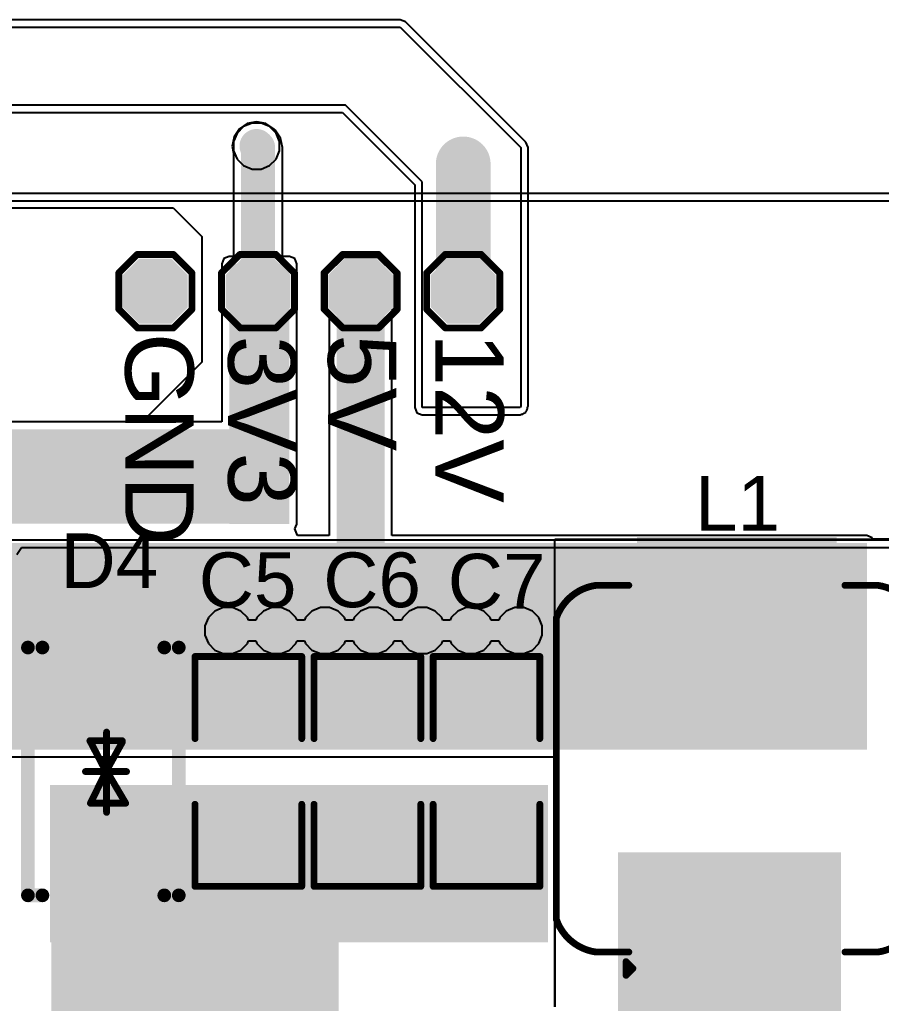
# Model space of a CAD drawing. Header units: millimetres. Extents: x -0.34 to 5.78, y -0.39 to 4.37.
# Drawn here: x 1.691 to 2.321, y 0.53 to 1.248 of the extents above; entities that cross this region are included whole.
import ezdxf

# ---------------------------------------------------------------- set-up
doc = ezdxf.new("R2010")
doc.units = ezdxf.units.MM
doc.header["$MEASUREMENT"] = 0
for name, color, linetype in [('BottomLayer', 5, 'Continuous'), ('BottomSolder', 6, 'Continuous'), ('TopLayer', 1, 'Continuous'), ('TopOverlay', 2, 'Continuous'), ('TopPaste', 8, 'Continuous'), ('TopSolder', 216, 'Continuous'), ('ViaHoleLayer', 16, 'Continuous')]:
    doc.layers.add(name, color=color, linetype=linetype)
doc.styles.add('Arial', font='', dxfattribs={"height": 0.2})
doc.styles.get('Arial').set_extended_font_data('Arial')

# ---------------------------------------------------------------- blocks, each defined once
blk = doc.blocks.new('T____________0_5___73')
at = {"layer": 'TopLayer'}
blk.add_hatch(color=1, dxfattribs=at).paths.add_polyline_path([(0.00984, 0.01969), (-0.00984, 0.01969), (-0.01969, 0.00984), (-0.01969, -0.00984), (-0.00984, -0.01969), (0.00984, -0.01969), (0.01969, -0.00984), (0.01969, 0.00984)])
at = {"layer": 'TopPaste'}
blk.add_hatch(color=8, dxfattribs=at).paths.add_polyline_path([(0.00984, 0.01969), (-0.00984, 0.01969), (-0.01969, 0.00984), (-0.01969, -0.00984), (-0.00984, -0.01969), (0.00984, -0.01969), (0.01969, -0.00984), (0.01969, 0.00984)])
at = {"layer": 'TopSolder'}
blk.add_hatch(color=216, dxfattribs=at).paths.add_polyline_path([(0.01184, 0.02369), (-0.01184, 0.02369), (-0.02369, 0.01184), (-0.02369, -0.01184), (-0.01184, -0.02369), (0.01184, -0.02369), (0.02369, -0.01184), (0.02369, 0.01184)])
at = {"layer": 'TopOverlay', "const_width": 0.005}
for points in [[(-0.02684, 0.01312), (-0.01321, 0.02675)], [(0.01325, 0.02675), (-0.01321, 0.02675)], [(0.02692, 0.01308), (0.01325, 0.02675)], [(-0.02684, -0.01316), (-0.02684, 0.01312)], [(0.02692, -0.01299), (0.02692, 0.01308)], [(-0.01328, -0.02672), (-0.02684, -0.01316)], [(0.01318, -0.02672), (0.02692, -0.01299)], [(0.01318, -0.02672), (-0.01328, -0.02672)]]:
    blk.add_lwpolyline(points, dxfattribs=at)
at = {"layer": 'TopOverlay', "const_width": 0.0025}
for points in [[(-0.01446, 0.02675, 1), (-0.01196, 0.02675, 1)], [(-0.01446, 0.02675, 1), (-0.01196, 0.02675, 1)], [(0.012, 0.02675, 1), (0.0145, 0.02675, 1)], [(0.012, 0.02675, 1), (0.0145, 0.02675, 1)], [(-0.02809, 0.01312, 1), (-0.02559, 0.01312, 1)], [(-0.02809, 0.01312, 1), (-0.02559, 0.01312, 1)], [(0.02567, 0.01308, 1), (0.02817, 0.01308, 1)], [(0.02567, 0.01308, 1), (0.02817, 0.01308, 1)], [(-0.02809, -0.01316, 1), (-0.02559, -0.01316, 1)], [(-0.02809, -0.01316, 1), (-0.02559, -0.01316, 1)], [(0.02567, -0.01299, 1), (0.02817, -0.01299, 1)], [(0.02567, -0.01299, 1), (0.02817, -0.01299, 1)], [(-0.01453, -0.02672, 1), (-0.01203, -0.02672, 1)], [(-0.01453, -0.02672, 1), (-0.01203, -0.02672, 1)], [(0.01193, -0.02672, 1), (0.01443, -0.02672, 1)], [(0.01193, -0.02672, 1), (0.01443, -0.02672, 1)]]:
    blk.add_lwpolyline(points, format="xyb", close=True, dxfattribs=at)
blk = doc.blocks.new('T____________0_5___74')
at = {"layer": 'TopLayer'}
blk.add_hatch(color=1, dxfattribs=at).paths.add_polyline_path([(0.00984, 0.01969), (-0.00984, 0.01969), (-0.01969, 0.00984), (-0.01969, -0.00984), (-0.00984, -0.01969), (0.00984, -0.01969), (0.01969, -0.00984), (0.01969, 0.00984)])
at = {"layer": 'TopPaste'}
blk.add_hatch(color=8, dxfattribs=at).paths.add_polyline_path([(0.00984, 0.01969), (-0.00984, 0.01969), (-0.01969, 0.00984), (-0.01969, -0.00984), (-0.00984, -0.01969), (0.00984, -0.01969), (0.01969, -0.00984), (0.01969, 0.00984)])
at = {"layer": 'TopSolder'}
blk.add_hatch(color=216, dxfattribs=at).paths.add_polyline_path([(0.01184, 0.02369), (-0.01184, 0.02369), (-0.02369, 0.01184), (-0.02369, -0.01184), (-0.01184, -0.02369), (0.01184, -0.02369), (0.02369, -0.01184), (0.02369, 0.01184)])
at = {"layer": 'TopOverlay', "const_width": 0.005}
for points in [[(-0.02684, 0.01312), (-0.01321, 0.02675)], [(0.01325, 0.02675), (-0.01321, 0.02675)], [(0.02692, 0.01308), (0.01325, 0.02675)], [(-0.02684, -0.01316), (-0.02684, 0.01312)], [(0.02692, -0.01299), (0.02692, 0.01308)], [(-0.01328, -0.02672), (-0.02684, -0.01316)], [(0.01318, -0.02672), (0.02692, -0.01299)], [(0.01318, -0.02672), (-0.01328, -0.02672)]]:
    blk.add_lwpolyline(points, dxfattribs=at)
at = {"layer": 'TopOverlay', "const_width": 0.0025}
for points in [[(-0.01446, 0.02675, 1), (-0.01196, 0.02675, 1)], [(-0.01446, 0.02675, 1), (-0.01196, 0.02675, 1)], [(0.012, 0.02675, 1), (0.0145, 0.02675, 1)], [(0.012, 0.02675, 1), (0.0145, 0.02675, 1)], [(-0.02809, 0.01312, 1), (-0.02559, 0.01312, 1)], [(-0.02809, 0.01312, 1), (-0.02559, 0.01312, 1)], [(0.02567, 0.01308, 1), (0.02817, 0.01308, 1)], [(0.02567, 0.01308, 1), (0.02817, 0.01308, 1)], [(-0.02809, -0.01316, 1), (-0.02559, -0.01316, 1)], [(-0.02809, -0.01316, 1), (-0.02559, -0.01316, 1)], [(0.02567, -0.01299, 1), (0.02817, -0.01299, 1)], [(0.02567, -0.01299, 1), (0.02817, -0.01299, 1)], [(-0.01453, -0.02672, 1), (-0.01203, -0.02672, 1)], [(-0.01453, -0.02672, 1), (-0.01203, -0.02672, 1)], [(0.01193, -0.02672, 1), (0.01443, -0.02672, 1)], [(0.01193, -0.02672, 1), (0.01443, -0.02672, 1)]]:
    blk.add_lwpolyline(points, format="xyb", close=True, dxfattribs=at)
blk = doc.blocks.new('T____________0_5___75')
at = {"layer": 'TopLayer'}
blk.add_hatch(color=1, dxfattribs=at).paths.add_polyline_path([(0.00984, 0.01969), (-0.00984, 0.01969), (-0.01969, 0.00984), (-0.01969, -0.00984), (-0.00984, -0.01969), (0.00984, -0.01969), (0.01969, -0.00984), (0.01969, 0.00984)])
at = {"layer": 'TopPaste'}
blk.add_hatch(color=8, dxfattribs=at).paths.add_polyline_path([(0.00984, 0.01969), (-0.00984, 0.01969), (-0.01969, 0.00984), (-0.01969, -0.00984), (-0.00984, -0.01969), (0.00984, -0.01969), (0.01969, -0.00984), (0.01969, 0.00984)])
at = {"layer": 'TopSolder'}
blk.add_hatch(color=216, dxfattribs=at).paths.add_polyline_path([(0.01184, 0.02369), (-0.01184, 0.02369), (-0.02369, 0.01184), (-0.02369, -0.01184), (-0.01184, -0.02369), (0.01184, -0.02369), (0.02369, -0.01184), (0.02369, 0.01184)])
at = {"layer": 'TopOverlay', "const_width": 0.005}
for points in [[(-0.02684, 0.01312), (-0.01321, 0.02675)], [(0.01325, 0.02675), (-0.01321, 0.02675)], [(0.02692, 0.01308), (0.01325, 0.02675)], [(-0.02684, -0.01316), (-0.02684, 0.01312)], [(0.02692, -0.01299), (0.02692, 0.01308)], [(-0.01328, -0.02672), (-0.02684, -0.01316)], [(0.01318, -0.02672), (0.02692, -0.01299)], [(0.01318, -0.02672), (-0.01328, -0.02672)]]:
    blk.add_lwpolyline(points, dxfattribs=at)
at = {"layer": 'TopOverlay', "const_width": 0.0025}
for points in [[(-0.01446, 0.02675, 1), (-0.01196, 0.02675, 1)], [(-0.01446, 0.02675, 1), (-0.01196, 0.02675, 1)], [(0.012, 0.02675, 1), (0.0145, 0.02675, 1)], [(0.012, 0.02675, 1), (0.0145, 0.02675, 1)], [(-0.02809, 0.01312, 1), (-0.02559, 0.01312, 1)], [(-0.02809, 0.01312, 1), (-0.02559, 0.01312, 1)], [(0.02567, 0.01308, 1), (0.02817, 0.01308, 1)], [(0.02567, 0.01308, 1), (0.02817, 0.01308, 1)], [(-0.02809, -0.01316, 1), (-0.02559, -0.01316, 1)], [(-0.02809, -0.01316, 1), (-0.02559, -0.01316, 1)], [(0.02567, -0.01299, 1), (0.02817, -0.01299, 1)], [(0.02567, -0.01299, 1), (0.02817, -0.01299, 1)], [(-0.01453, -0.02672, 1), (-0.01203, -0.02672, 1)], [(-0.01453, -0.02672, 1), (-0.01203, -0.02672, 1)], [(0.01193, -0.02672, 1), (0.01443, -0.02672, 1)], [(0.01193, -0.02672, 1), (0.01443, -0.02672, 1)]]:
    blk.add_lwpolyline(points, format="xyb", close=True, dxfattribs=at)
blk = doc.blocks.new('T____________0_5___76')
at = {"layer": 'TopLayer'}
blk.add_hatch(color=1, dxfattribs=at).paths.add_polyline_path([(0.00984, 0.01969), (-0.00984, 0.01969), (-0.01969, 0.00984), (-0.01969, -0.00984), (-0.00984, -0.01969), (0.00984, -0.01969), (0.01969, -0.00984), (0.01969, 0.00984)])
at = {"layer": 'TopPaste'}
blk.add_hatch(color=8, dxfattribs=at).paths.add_polyline_path([(0.00984, 0.01969), (-0.00984, 0.01969), (-0.01969, 0.00984), (-0.01969, -0.00984), (-0.00984, -0.01969), (0.00984, -0.01969), (0.01969, -0.00984), (0.01969, 0.00984)])
at = {"layer": 'TopSolder'}
blk.add_hatch(color=216, dxfattribs=at).paths.add_polyline_path([(0.01184, 0.02369), (-0.01184, 0.02369), (-0.02369, 0.01184), (-0.02369, -0.01184), (-0.01184, -0.02369), (0.01184, -0.02369), (0.02369, -0.01184), (0.02369, 0.01184)])
at = {"layer": 'TopOverlay', "const_width": 0.005}
for points in [[(-0.02684, 0.01312), (-0.01321, 0.02675)], [(0.01325, 0.02675), (-0.01321, 0.02675)], [(0.02692, 0.01308), (0.01325, 0.02675)], [(-0.02684, -0.01316), (-0.02684, 0.01312)], [(0.02692, -0.01299), (0.02692, 0.01308)], [(-0.01328, -0.02672), (-0.02684, -0.01316)], [(0.01318, -0.02672), (0.02692, -0.01299)], [(0.01318, -0.02672), (-0.01328, -0.02672)]]:
    blk.add_lwpolyline(points, dxfattribs=at)
at = {"layer": 'TopOverlay', "const_width": 0.0025}
for points in [[(-0.01446, 0.02675, 1), (-0.01196, 0.02675, 1)], [(-0.01446, 0.02675, 1), (-0.01196, 0.02675, 1)], [(0.012, 0.02675, 1), (0.0145, 0.02675, 1)], [(0.012, 0.02675, 1), (0.0145, 0.02675, 1)], [(-0.02809, 0.01312, 1), (-0.02559, 0.01312, 1)], [(-0.02809, 0.01312, 1), (-0.02559, 0.01312, 1)], [(0.02567, 0.01308, 1), (0.02817, 0.01308, 1)], [(0.02567, 0.01308, 1), (0.02817, 0.01308, 1)], [(-0.02809, -0.01316, 1), (-0.02559, -0.01316, 1)], [(-0.02809, -0.01316, 1), (-0.02559, -0.01316, 1)], [(0.02567, -0.01299, 1), (0.02817, -0.01299, 1)], [(0.02567, -0.01299, 1), (0.02817, -0.01299, 1)], [(-0.01453, -0.02672, 1), (-0.01203, -0.02672, 1)], [(-0.01453, -0.02672, 1), (-0.01203, -0.02672, 1)], [(0.01193, -0.02672, 1), (0.01443, -0.02672, 1)], [(0.01193, -0.02672, 1), (0.01443, -0.02672, 1)]]:
    blk.add_lwpolyline(points, format="xyb", close=True, dxfattribs=at)
blk = doc.blocks.new('FXL0630_5R6_M_84')
at = {"layer": 'TopLayer'}
for points in [[(-0.16535, 0.0689), (-0.07283, 0.0689), (-0.07283, -0.0689), (-0.16535, -0.0689)], [(0.07283, 0.0689), (0.16535, 0.0689), (0.16535, -0.0689), (0.07283, -0.0689)]]:
    blk.add_hatch(color=1, dxfattribs=at).paths.add_polyline_path(points)
at = {"layer": 'TopPaste'}
for points in [[(-0.16535, 0.0689), (-0.07283, 0.0689), (-0.07283, -0.0689), (-0.16535, -0.0689)], [(0.07283, 0.0689), (0.16535, 0.0689), (0.16535, -0.0689), (0.07283, -0.0689)]]:
    blk.add_hatch(color=8, dxfattribs=at).paths.add_polyline_path(points)
at = {"layer": 'TopSolder'}
for points in [[(-0.16935, 0.0729), (-0.06883, 0.0729), (-0.06883, -0.0729), (-0.16935, -0.0729)], [(0.06883, 0.0729), (0.16935, 0.0729), (0.16935, -0.0729), (0.06883, -0.0729)]]:
    blk.add_hatch(color=216, dxfattribs=at).paths.add_polyline_path(points)
at = {"layer": 'TopOverlay', "const_width": 0.005}
for points in [[(-0.134, 0.103, -0.282302), (-0.11, 0.132)], [(0.11, 0.132, -0.282302), (0.134, 0.103)], [(-0.11, -0.132, -0.282302), (-0.134, -0.103)], [(0.134, -0.103, -0.282302), (0.11, -0.132)]]:
    blk.add_lwpolyline(points, format="xyb", dxfattribs=at)
for points in [[(-0.11, 0.132), (0.11, 0.132)], [(-0.134, 0.103), (-0.134, 0.079)], [(0.134, 0.103), (0.134, 0.079)], [(-0.151, 0.081), (-0.146, 0.076)], [(-0.151, 0.081), (-0.141, 0.081)], [(-0.141, 0.081), (-0.146, 0.076)], [(-0.134, -0.079), (-0.134, -0.103)], [(0.134, -0.079), (0.134, -0.103)], [(-0.11, -0.132), (0.11, -0.132)]]:
    blk.add_lwpolyline(points, dxfattribs=at)
at = {"layer": 'TopOverlay', "const_width": 0.0025}
for points in [[(-0.11125, 0.132, 1), (-0.10875, 0.132, 1)], [(-0.11125, 0.132, 1), (-0.10875, 0.132, 1)], [(0.10875, 0.132, 1), (0.11125, 0.132, 1)], [(0.10875, 0.132, 1), (0.11125, 0.132, 1)], [(-0.13525, 0.103, 1), (-0.13275, 0.103, 1)], [(-0.13525, 0.103, 1), (-0.13275, 0.103, 1)], [(0.13275, 0.103, 1), (0.13525, 0.103, 1)], [(0.13275, 0.103, 1), (0.13525, 0.103, 1)], [(-0.15225, 0.081, 1), (-0.14975, 0.081, 1)], [(-0.15225, 0.081, 1), (-0.14975, 0.081, 1)], [(-0.14225, 0.081, 1), (-0.13975, 0.081, 1)], [(-0.14225, 0.081, 1), (-0.13975, 0.081, 1)], [(-0.13525, 0.079, 1), (-0.13275, 0.079, 1)], [(0.13275, 0.079, 1), (0.13525, 0.079, 1)], [(-0.14725, 0.076, 1), (-0.14475, 0.076, 1)], [(-0.14725, 0.076, 1), (-0.14475, 0.076, 1)], [(-0.13525, -0.079, 1), (-0.13275, -0.079, 1)], [(0.13275, -0.079, 1), (0.13525, -0.079, 1)], [(-0.13525, -0.103, 1), (-0.13275, -0.103, 1)], [(-0.13525, -0.103, 1), (-0.13275, -0.103, 1)], [(0.13275, -0.103, 1), (0.13525, -0.103, 1)], [(0.13275, -0.103, 1), (0.13525, -0.103, 1)], [(-0.11125, -0.132, 1), (-0.10875, -0.132, 1)], [(-0.11125, -0.132, 1), (-0.10875, -0.132, 1)], [(0.10875, -0.132, 1), (0.11125, -0.132, 1)], [(0.10875, -0.132, 1), (0.11125, -0.132, 1)]]:
    blk.add_lwpolyline(points, format="xyb", close=True, dxfattribs=at)
blk = doc.blocks.new('SMA_B__D___________96')
at = {"layer": 'TopLayer'}
for points in [[(-0.11811, 0.03543), (-0.03937, 0.03543), (-0.03937, -0.03543), (-0.11811, -0.03543)], [(0.03937, 0.03543), (0.11811, 0.03543), (0.11811, -0.03543), (0.03937, -0.03543)]]:
    blk.add_hatch(color=1, dxfattribs=at).paths.add_polyline_path(points)
at = {"layer": 'TopPaste'}
for points in [[(-0.11811, 0.03543), (-0.03937, 0.03543), (-0.03937, -0.03543), (-0.11811, -0.03543)], [(0.03937, 0.03543), (0.11811, 0.03543), (0.11811, -0.03543), (0.03937, -0.03543)]]:
    blk.add_hatch(color=8, dxfattribs=at).paths.add_polyline_path(points)
at = {"layer": 'TopSolder'}
for points in [[(-0.12011, 0.03743), (-0.03737, 0.03743), (-0.03737, -0.03743), (-0.12011, -0.03743)], [(0.03737, 0.03743), (0.12011, 0.03743), (0.12011, -0.03743), (0.03737, -0.03743)]]:
    blk.add_hatch(color=216, dxfattribs=at).paths.add_polyline_path(points)
at = {"layer": 'TopOverlay'}
for points, const_width in [([(-0.09055, 0.05512), (0.09055, 0.05512)], 0.01), ([(-0.09055, 0.05512), (-0.09055, 0.04453)], 0.01), ([(0.09055, 0.05512), (0.09055, 0.04453)], 0.01), ([(-0.00008, 0.01307), (-0.00008, -0.00193)], 0.005), ([(-0.02323, 0.00945), (-0.00008, -0.00193)], 0.005), ([(-0.02323, 0.00945), (-0.02323, -0.01631)], 0.005), ([(0.02244, 0.00984), (-0.00008, -0.00193)], 0.005), ([(0.02244, 0.00984), (0.02244, -0.01378)], 0.005), ([(-0.02992, -0.00236), (0.02874, -0.00236)], 0.005), ([(0.00057, -0.00229), (-0.02323, -0.01631)], 0.005), ([(-0.00008, -0.00193), (-0.00008, -0.01693)], 0.005), ([(0.00057, -0.00229), (0.02126, -0.01378)], 0.005), ([(-0.09055, -0.04453), (-0.09055, -0.05512)], 0.01), ([(0.09055, -0.04453), (0.09055, -0.05512)], 0.01), ([(-0.09055, -0.05512), (0.09055, -0.05512)], 0.01)]:
    blk.add_lwpolyline(points, dxfattribs=dict(at, const_width=const_width))
for points, const_width in [([(-0.09305, 0.05512, 1), (-0.08805, 0.05512, 1)], 0.005), ([(-0.09305, 0.05512, 1), (-0.08805, 0.05512, 1)], 0.005), ([(0.08805, 0.05512, 1), (0.09305, 0.05512, 1)], 0.005), ([(0.08805, 0.05512, 1), (0.09305, 0.05512, 1)], 0.005), ([(-0.09305, 0.04453, 1), (-0.08805, 0.04453, 1)], 0.005), ([(0.08805, 0.04453, 1), (0.09305, 0.04453, 1)], 0.005), ([(-0.00133, 0.01307, 1), (0.00117, 0.01307, 1)], 0.0025), ([(-0.02448, 0.00945, 1), (-0.02198, 0.00945, 1)], 0.0025), ([(-0.02448, 0.00945, 1), (-0.02198, 0.00945, 1)], 0.0025), ([(0.02119, 0.00984, 1), (0.02369, 0.00984, 1)], 0.0025), ([(0.02119, 0.00984, 1), (0.02369, 0.00984, 1)], 0.0025), ([(-0.03117, -0.00236, 1), (-0.02867, -0.00236, 1)], 0.0025), ([(-0.00133, -0.00193, 1), (0.00117, -0.00193, 1)], 0.0025), ([(-0.00133, -0.00193, 1), (0.00117, -0.00193, 1)], 0.0025), ([(-0.00133, -0.00193, 1), (0.00117, -0.00193, 1)], 0.0025), ([(-0.00133, -0.00193, 1), (0.00117, -0.00193, 1)], 0.0025), ([(-0.00068, -0.00229, 1), (0.00182, -0.00229, 1)], 0.0025), ([(-0.00068, -0.00229, 1), (0.00182, -0.00229, 1)], 0.0025), ([(0.02749, -0.00236, 1), (0.02999, -0.00236, 1)], 0.0025), ([(-0.02448, -0.01631, 1), (-0.02198, -0.01631, 1)], 0.0025), ([(-0.02448, -0.01631, 1), (-0.02198, -0.01631, 1)], 0.0025), ([(0.02001, -0.01378, 1), (0.02251, -0.01378, 1)], 0.0025), ([(0.02119, -0.01378, 1), (0.02369, -0.01378, 1)], 0.0025), ([(-0.00133, -0.01693, 1), (0.00117, -0.01693, 1)], 0.0025), ([(-0.09305, -0.04453, 1), (-0.08805, -0.04453, 1)], 0.005), ([(0.08805, -0.04453, 1), (0.09305, -0.04453, 1)], 0.005), ([(-0.09305, -0.05512, 1), (-0.08805, -0.05512, 1)], 0.005), ([(-0.09305, -0.05512, 1), (-0.08805, -0.05512, 1)], 0.005), ([(0.08805, -0.05512, 1), (0.09305, -0.05512, 1)], 0.005), ([(0.08805, -0.05512, 1), (0.09305, -0.05512, 1)], 0.005)]:
    blk.add_lwpolyline(points, format="xyb", close=True, dxfattribs=dict(at, const_width=const_width))
blk = doc.blocks.new('C___1206_143')
at = {"layer": 'TopLayer'}
for points in [[(-0.08, 0.035), (-0.02, 0.035), (-0.02, -0.035), (-0.08, -0.035)], [(0.02, 0.035), (0.08, 0.035), (0.08, -0.035), (0.02, -0.035)]]:
    blk.add_hatch(color=1, dxfattribs=at).paths.add_polyline_path(points)
at = {"layer": 'TopPaste'}
for points in [[(-0.08, 0.035), (-0.02, 0.035), (-0.02, -0.035), (-0.08, -0.035)], [(0.02, 0.035), (0.08, 0.035), (0.08, -0.035), (0.02, -0.035)]]:
    blk.add_hatch(color=8, dxfattribs=at).paths.add_polyline_path(points)
at = {"layer": 'TopSolder'}
for points in [[(-0.084, 0.039), (-0.016, 0.039), (-0.016, -0.039), (-0.084, -0.039)], [(0.016, 0.039), (0.084, 0.039), (0.084, -0.039), (0.016, -0.039)]]:
    blk.add_hatch(color=216, dxfattribs=at).paths.add_polyline_path(points)
at = {"layer": 'TopOverlay', "const_width": 0.005}
for points in [[(-0.084, 0.039), (-0.084, -0.039)], [(-0.084, 0.039), (-0.024, 0.039)], [(0.024, 0.039), (0.084, 0.039)], [(0.084, 0.039), (0.084, -0.039)], [(-0.084, -0.039), (-0.024, -0.039)], [(0.024, -0.039), (0.084, -0.039)]]:
    blk.add_lwpolyline(points, dxfattribs=at)
at = {"layer": 'TopOverlay', "const_width": 0.0025}
for points in [[(-0.08525, 0.039, 1), (-0.08275, 0.039, 1)], [(-0.08525, 0.039, 1), (-0.08275, 0.039, 1)], [(-0.02525, 0.039, 1), (-0.02275, 0.039, 1)], [(0.02275, 0.039, 1), (0.02525, 0.039, 1)], [(0.08275, 0.039, 1), (0.08525, 0.039, 1)], [(0.08275, 0.039, 1), (0.08525, 0.039, 1)], [(-0.08525, -0.039, 1), (-0.08275, -0.039, 1)], [(-0.08525, -0.039, 1), (-0.08275, -0.039, 1)], [(-0.02525, -0.039, 1), (-0.02275, -0.039, 1)], [(0.02275, -0.039, 1), (0.02525, -0.039, 1)], [(0.08275, -0.039, 1), (0.08525, -0.039, 1)], [(0.08275, -0.039, 1), (0.08525, -0.039, 1)]]:
    blk.add_lwpolyline(points, format="xyb", close=True, dxfattribs=at)
blk = doc.blocks.new('C___1206_144')
at = {"layer": 'TopLayer'}
for points in [[(-0.08, 0.035), (-0.02, 0.035), (-0.02, -0.035), (-0.08, -0.035)], [(0.02, 0.035), (0.08, 0.035), (0.08, -0.035), (0.02, -0.035)]]:
    blk.add_hatch(color=1, dxfattribs=at).paths.add_polyline_path(points)
at = {"layer": 'TopPaste'}
for points in [[(-0.08, 0.035), (-0.02, 0.035), (-0.02, -0.035), (-0.08, -0.035)], [(0.02, 0.035), (0.08, 0.035), (0.08, -0.035), (0.02, -0.035)]]:
    blk.add_hatch(color=8, dxfattribs=at).paths.add_polyline_path(points)
at = {"layer": 'TopSolder'}
for points in [[(-0.084, 0.039), (-0.016, 0.039), (-0.016, -0.039), (-0.084, -0.039)], [(0.016, 0.039), (0.084, 0.039), (0.084, -0.039), (0.016, -0.039)]]:
    blk.add_hatch(color=216, dxfattribs=at).paths.add_polyline_path(points)
at = {"layer": 'TopOverlay', "const_width": 0.005}
for points in [[(-0.084, 0.039), (-0.024, 0.039)], [(-0.084, 0.039), (-0.084, -0.039)], [(0.024, 0.039), (0.084, 0.039)], [(0.084, 0.039), (0.084, -0.039)], [(-0.084, -0.039), (-0.024, -0.039)], [(0.024, -0.039), (0.084, -0.039)]]:
    blk.add_lwpolyline(points, dxfattribs=at)
at = {"layer": 'TopOverlay', "const_width": 0.0025}
for points in [[(-0.08525, 0.039, 1), (-0.08275, 0.039, 1)], [(-0.08525, 0.039, 1), (-0.08275, 0.039, 1)], [(-0.02525, 0.039, 1), (-0.02275, 0.039, 1)], [(0.02275, 0.039, 1), (0.02525, 0.039, 1)], [(0.08275, 0.039, 1), (0.08525, 0.039, 1)], [(0.08275, 0.039, 1), (0.08525, 0.039, 1)], [(-0.08525, -0.039, 1), (-0.08275, -0.039, 1)], [(-0.08525, -0.039, 1), (-0.08275, -0.039, 1)], [(-0.02525, -0.039, 1), (-0.02275, -0.039, 1)], [(0.02275, -0.039, 1), (0.02525, -0.039, 1)], [(0.08275, -0.039, 1), (0.08525, -0.039, 1)], [(0.08275, -0.039, 1), (0.08525, -0.039, 1)]]:
    blk.add_lwpolyline(points, format="xyb", close=True, dxfattribs=at)
blk = doc.blocks.new('C___1206_145')
at = {"layer": 'TopLayer'}
for points in [[(-0.08, 0.035), (-0.02, 0.035), (-0.02, -0.035), (-0.08, -0.035)], [(0.02, 0.035), (0.08, 0.035), (0.08, -0.035), (0.02, -0.035)]]:
    blk.add_hatch(color=1, dxfattribs=at).paths.add_polyline_path(points)
at = {"layer": 'TopPaste'}
for points in [[(-0.08, 0.035), (-0.02, 0.035), (-0.02, -0.035), (-0.08, -0.035)], [(0.02, 0.035), (0.08, 0.035), (0.08, -0.035), (0.02, -0.035)]]:
    blk.add_hatch(color=8, dxfattribs=at).paths.add_polyline_path(points)
at = {"layer": 'TopSolder'}
for points in [[(-0.084, 0.039), (-0.016, 0.039), (-0.016, -0.039), (-0.084, -0.039)], [(0.016, 0.039), (0.084, 0.039), (0.084, -0.039), (0.016, -0.039)]]:
    blk.add_hatch(color=216, dxfattribs=at).paths.add_polyline_path(points)
at = {"layer": 'TopOverlay', "const_width": 0.005}
for points in [[(-0.084, 0.039), (-0.024, 0.039)], [(-0.084, 0.039), (-0.084, -0.039)], [(0.024, 0.039), (0.084, 0.039)], [(0.084, 0.039), (0.084, -0.039)], [(-0.084, -0.039), (-0.024, -0.039)], [(0.024, -0.039), (0.084, -0.039)]]:
    blk.add_lwpolyline(points, dxfattribs=at)
at = {"layer": 'TopOverlay', "const_width": 0.0025}
for points in [[(-0.08525, 0.039, 1), (-0.08275, 0.039, 1)], [(-0.08525, 0.039, 1), (-0.08275, 0.039, 1)], [(-0.02525, 0.039, 1), (-0.02275, 0.039, 1)], [(0.02275, 0.039, 1), (0.02525, 0.039, 1)], [(0.08275, 0.039, 1), (0.08525, 0.039, 1)], [(0.08275, 0.039, 1), (0.08525, 0.039, 1)], [(-0.08525, -0.039, 1), (-0.08275, -0.039, 1)], [(-0.08525, -0.039, 1), (-0.08275, -0.039, 1)], [(-0.02525, -0.039, 1), (-0.02275, -0.039, 1)], [(0.02275, -0.039, 1), (0.02525, -0.039, 1)], [(0.08275, -0.039, 1), (0.08525, -0.039, 1)], [(0.08275, -0.039, 1), (0.08525, -0.039, 1)]]:
    blk.add_lwpolyline(points, format="xyb", close=True, dxfattribs=at)

msp = doc.modelspace()

# ---------------------------------------------------------------- hatches: boundary and pattern name
at = {"layer": 'BottomLayer'}
h = msp.add_hatch(color=5, dxfattribs=at)
edge = h.paths.add_edge_path()
edge.add_arc((1.864, 1.156), 0.01181, 0, 360)
h = msp.add_hatch(color=5, dxfattribs=at)
edge = h.paths.add_edge_path()
edge.add_arc((1.843, 0.802), 0.01181, 0, 360)
h = msp.add_hatch(color=5, dxfattribs=at)
edge = h.paths.add_edge_path()
edge.add_arc((1.8785, 0.802), 0.01181, 0, 360)
h = msp.add_hatch(color=5, dxfattribs=at)
edge = h.paths.add_edge_path()
edge.add_arc((1.914, 0.802), 0.01181, 0, 360)
h = msp.add_hatch(color=5, dxfattribs=at)
edge = h.paths.add_edge_path()
edge.add_arc((1.9495, 0.802), 0.01181, 0, 360)
h = msp.add_hatch(color=5, dxfattribs=at)
edge = h.paths.add_edge_path()
edge.add_arc((1.985, 0.802), 0.01181, 0, 360)
h = msp.add_hatch(color=5, dxfattribs=at)
edge = h.paths.add_edge_path()
edge.add_arc((2.0205, 0.802), 0.01181, 0, 360)
h = msp.add_hatch(color=5, dxfattribs=at)
edge = h.paths.add_edge_path()
edge.add_arc((2.056, 0.802), 0.01181, 0, 360)
h = msp.add_hatch(color=5, dxfattribs=at)
edge = h.paths.add_edge_path()
edge.add_arc((1.843, 0.596), 0.01181, 0, 360)
h = msp.add_hatch(color=5, dxfattribs=at)
edge = h.paths.add_edge_path()
edge.add_arc((1.8785, 0.596), 0.01181, 0, 360)
h = msp.add_hatch(color=5, dxfattribs=at)
edge = h.paths.add_edge_path()
edge.add_arc((1.914, 0.596), 0.01181, 0, 360)
h = msp.add_hatch(color=5, dxfattribs=at)
edge = h.paths.add_edge_path()
edge.add_arc((1.9495, 0.596), 0.01181, 0, 360)
h = msp.add_hatch(color=5, dxfattribs=at)
edge = h.paths.add_edge_path()
edge.add_arc((1.985, 0.596), 0.01181, 0, 360)
h = msp.add_hatch(color=5, dxfattribs=at)
edge = h.paths.add_edge_path()
edge.add_arc((2.0205, 0.596), 0.01181, 0, 360)
h = msp.add_hatch(color=5, dxfattribs=at)
edge = h.paths.add_edge_path()
edge.add_arc((2.056, 0.596), 0.01181, 0, 360)
at = {"layer": 'BottomSolder'}
h = msp.add_hatch(color=6, dxfattribs=at)
edge = h.paths.add_edge_path()
edge.add_arc((1.864, 1.156), 0.00991, 0, 360)
h = msp.add_hatch(color=6, dxfattribs=at)
edge = h.paths.add_edge_path()
edge.add_arc((1.843, 0.802), 0.00991, 0, 360)
h = msp.add_hatch(color=6, dxfattribs=at)
edge = h.paths.add_edge_path()
edge.add_arc((1.8785, 0.802), 0.00991, 0, 360)
h = msp.add_hatch(color=6, dxfattribs=at)
edge = h.paths.add_edge_path()
edge.add_arc((1.914, 0.802), 0.00991, 0, 360)
h = msp.add_hatch(color=6, dxfattribs=at)
edge = h.paths.add_edge_path()
edge.add_arc((1.9495, 0.802), 0.00991, 0, 360)
h = msp.add_hatch(color=6, dxfattribs=at)
edge = h.paths.add_edge_path()
edge.add_arc((1.985, 0.802), 0.00991, 0, 360)
h = msp.add_hatch(color=6, dxfattribs=at)
edge = h.paths.add_edge_path()
edge.add_arc((2.0205, 0.802), 0.00991, 0, 360)
h = msp.add_hatch(color=6, dxfattribs=at)
edge = h.paths.add_edge_path()
edge.add_arc((2.056, 0.802), 0.00991, 0, 360)
h = msp.add_hatch(color=6, dxfattribs=at)
edge = h.paths.add_edge_path()
edge.add_arc((1.843, 0.596), 0.00991, 0, 360)
h = msp.add_hatch(color=6, dxfattribs=at)
edge = h.paths.add_edge_path()
edge.add_arc((1.8785, 0.596), 0.00991, 0, 360)
h = msp.add_hatch(color=6, dxfattribs=at)
edge = h.paths.add_edge_path()
edge.add_arc((1.914, 0.596), 0.00991, 0, 360)
h = msp.add_hatch(color=6, dxfattribs=at)
edge = h.paths.add_edge_path()
edge.add_arc((1.9495, 0.596), 0.00991, 0, 360)
h = msp.add_hatch(color=6, dxfattribs=at)
edge = h.paths.add_edge_path()
edge.add_arc((1.985, 0.596), 0.00991, 0, 360)
h = msp.add_hatch(color=6, dxfattribs=at)
edge = h.paths.add_edge_path()
edge.add_arc((2.0205, 0.596), 0.00991, 0, 360)
h = msp.add_hatch(color=6, dxfattribs=at)
edge = h.paths.add_edge_path()
edge.add_arc((2.056, 0.596), 0.00991, 0, 360)
at = {"layer": 'TopLayer'}
h = msp.add_hatch(color=1, dxfattribs=at)
edge = h.paths.add_edge_path()
edge.add_arc((1.864, 1.156), 0.01181, 0, 360)
for points in [[(1.888, 1.07), (1.844, 1.07), (1.844, 0.87982), (1.888, 0.87982)], [(1.888, 0.88003), (1.888, 0.94903), (1.49982, 0.94903), (1.49982, 0.88003)], [(1.589, 0.767), (1.711, 0.767), (1.711, 0.866), (1.589, 0.866)], [(1.692, 0.715), (2.31, 0.715), (2.31, 0.866), (1.692, 0.866)], [(1.607, 0.715), (1.714, 0.715), (1.714, 0.852), (1.607, 0.852)], [(1.713, 0.574), (2.077, 0.574), (2.077, 0.689), (1.713, 0.689)], [(2.128, 0.434), (2.291, 0.434), (2.291, 0.64), (2.128, 0.64)], [(1.714, 0.332), (1.913, 0.332), (1.913, 0.604), (1.714, 0.604)], [(1.812, 0.03), (1.924, 0.03), (1.924, 0.579), (1.812, 0.579)]]:
    msp.add_hatch(color=1, dxfattribs=at).paths.add_polyline_path(points)
h = msp.add_hatch(color=1, dxfattribs=at)
edge = h.paths.add_edge_path()
edge.add_arc((1.843, 0.802), 0.01181, 0, 360)
h = msp.add_hatch(color=1, dxfattribs=at)
edge = h.paths.add_edge_path()
edge.add_arc((1.8785, 0.802), 0.01181, 0, 360)
h = msp.add_hatch(color=1, dxfattribs=at)
edge = h.paths.add_edge_path()
edge.add_arc((1.914, 0.802), 0.01181, 0, 360)
h = msp.add_hatch(color=1, dxfattribs=at)
edge = h.paths.add_edge_path()
edge.add_arc((1.9495, 0.802), 0.01181, 0, 360)
h = msp.add_hatch(color=1, dxfattribs=at)
edge = h.paths.add_edge_path()
edge.add_arc((1.985, 0.802), 0.01181, 0, 360)
h = msp.add_hatch(color=1, dxfattribs=at)
edge = h.paths.add_edge_path()
edge.add_arc((2.0205, 0.802), 0.01181, 0, 360)
h = msp.add_hatch(color=1, dxfattribs=at)
edge = h.paths.add_edge_path()
edge.add_arc((2.056, 0.802), 0.01181, 0, 360)
h = msp.add_hatch(color=1, dxfattribs=at)
edge = h.paths.add_edge_path()
edge.add_arc((1.843, 0.596), 0.01181, 0, 360)
h = msp.add_hatch(color=1, dxfattribs=at)
edge = h.paths.add_edge_path()
edge.add_arc((1.8785, 0.596), 0.01181, 0, 360)
h = msp.add_hatch(color=1, dxfattribs=at)
edge = h.paths.add_edge_path()
edge.add_arc((1.914, 0.596), 0.01181, 0, 360)
h = msp.add_hatch(color=1, dxfattribs=at)
edge = h.paths.add_edge_path()
edge.add_arc((1.9495, 0.596), 0.01181, 0, 360)
h = msp.add_hatch(color=1, dxfattribs=at)
edge = h.paths.add_edge_path()
edge.add_arc((1.985, 0.596), 0.01181, 0, 360)
h = msp.add_hatch(color=1, dxfattribs=at)
edge = h.paths.add_edge_path()
edge.add_arc((2.0205, 0.596), 0.01181, 0, 360)
h = msp.add_hatch(color=1, dxfattribs=at)
edge = h.paths.add_edge_path()
edge.add_arc((2.056, 0.596), 0.01181, 0, 360)
at = {"layer": 'TopSolder'}
h = msp.add_hatch(color=216, dxfattribs=at)
edge = h.paths.add_edge_path()
edge.add_arc((1.864, 1.156), 0.00991, 0, 360)
h = msp.add_hatch(color=216, dxfattribs=at)
edge = h.paths.add_edge_path()
edge.add_arc((1.843, 0.802), 0.00991, 0, 360)
h = msp.add_hatch(color=216, dxfattribs=at)
edge = h.paths.add_edge_path()
edge.add_arc((1.8785, 0.802), 0.00991, 0, 360)
h = msp.add_hatch(color=216, dxfattribs=at)
edge = h.paths.add_edge_path()
edge.add_arc((1.914, 0.802), 0.00991, 0, 360)
h = msp.add_hatch(color=216, dxfattribs=at)
edge = h.paths.add_edge_path()
edge.add_arc((1.9495, 0.802), 0.00991, 0, 360)
h = msp.add_hatch(color=216, dxfattribs=at)
edge = h.paths.add_edge_path()
edge.add_arc((1.985, 0.802), 0.00991, 0, 360)
h = msp.add_hatch(color=216, dxfattribs=at)
edge = h.paths.add_edge_path()
edge.add_arc((2.0205, 0.802), 0.00991, 0, 360)
h = msp.add_hatch(color=216, dxfattribs=at)
edge = h.paths.add_edge_path()
edge.add_arc((2.056, 0.802), 0.00991, 0, 360)
h = msp.add_hatch(color=216, dxfattribs=at)
edge = h.paths.add_edge_path()
edge.add_arc((1.843, 0.596), 0.00991, 0, 360)
h = msp.add_hatch(color=216, dxfattribs=at)
edge = h.paths.add_edge_path()
edge.add_arc((1.8785, 0.596), 0.00991, 0, 360)
h = msp.add_hatch(color=216, dxfattribs=at)
edge = h.paths.add_edge_path()
edge.add_arc((1.914, 0.596), 0.00991, 0, 360)
h = msp.add_hatch(color=216, dxfattribs=at)
edge = h.paths.add_edge_path()
edge.add_arc((1.9495, 0.596), 0.00991, 0, 360)
h = msp.add_hatch(color=216, dxfattribs=at)
edge = h.paths.add_edge_path()
edge.add_arc((1.985, 0.596), 0.00991, 0, 360)
h = msp.add_hatch(color=216, dxfattribs=at)
edge = h.paths.add_edge_path()
edge.add_arc((2.0205, 0.596), 0.00991, 0, 360)
h = msp.add_hatch(color=216, dxfattribs=at)
edge = h.paths.add_edge_path()
edge.add_arc((2.056, 0.596), 0.00991, 0, 360)
at = {"layer": 'ViaHoleLayer'}
h = msp.add_hatch(color=16, dxfattribs=at)
edge = h.paths.add_edge_path()
edge.add_arc((1.864, 1.156), 0.00591, 0, 360)
h = msp.add_hatch(color=16, dxfattribs=at)
edge = h.paths.add_edge_path()
edge.add_arc((1.843, 0.802), 0.00591, 0, 360)
h = msp.add_hatch(color=16, dxfattribs=at)
edge = h.paths.add_edge_path()
edge.add_arc((1.8785, 0.802), 0.00591, 0, 360)
h = msp.add_hatch(color=16, dxfattribs=at)
edge = h.paths.add_edge_path()
edge.add_arc((1.914, 0.802), 0.00591, 0, 360)
h = msp.add_hatch(color=16, dxfattribs=at)
edge = h.paths.add_edge_path()
edge.add_arc((1.9495, 0.802), 0.00591, 0, 360)
h = msp.add_hatch(color=16, dxfattribs=at)
edge = h.paths.add_edge_path()
edge.add_arc((1.985, 0.802), 0.00591, 0, 360)
h = msp.add_hatch(color=16, dxfattribs=at)
edge = h.paths.add_edge_path()
edge.add_arc((2.0205, 0.802), 0.00591, 0, 360)
h = msp.add_hatch(color=16, dxfattribs=at)
edge = h.paths.add_edge_path()
edge.add_arc((2.056, 0.802), 0.00591, 0, 360)
h = msp.add_hatch(color=16, dxfattribs=at)
edge = h.paths.add_edge_path()
edge.add_arc((1.843, 0.596), 0.00591, 0, 360)
h = msp.add_hatch(color=16, dxfattribs=at)
edge = h.paths.add_edge_path()
edge.add_arc((1.8785, 0.596), 0.00591, 0, 360)
h = msp.add_hatch(color=16, dxfattribs=at)
edge = h.paths.add_edge_path()
edge.add_arc((1.914, 0.596), 0.00591, 0, 360)
h = msp.add_hatch(color=16, dxfattribs=at)
edge = h.paths.add_edge_path()
edge.add_arc((1.9495, 0.596), 0.00591, 0, 360)
h = msp.add_hatch(color=16, dxfattribs=at)
edge = h.paths.add_edge_path()
edge.add_arc((1.985, 0.596), 0.00591, 0, 360)
h = msp.add_hatch(color=16, dxfattribs=at)
edge = h.paths.add_edge_path()
edge.add_arc((2.0205, 0.596), 0.00591, 0, 360)
h = msp.add_hatch(color=16, dxfattribs=at)
edge = h.paths.add_edge_path()
edge.add_arc((2.056, 0.596), 0.00591, 0, 360)

# ---------------------------------------------------------------- linework, layer by layer
at = {"layer": 'BottomLayer'}
for p, q in [((1.86066, 1.17281), (1.85448, 1.17025)), ((1.86734, 1.17281), (1.86066, 1.17281)), ((1.87352, 1.17025), (1.86734, 1.17281)), ((1.84975, 1.16552), (1.84719, 1.15934)), ((1.85448, 1.17025), (1.84975, 1.16552)), ((1.87825, 1.16552), (1.87352, 1.17025)), ((1.88081, 1.15934), (1.87825, 1.16552)), ((1.84719, 1.15934), (1.84719, 1.15266)), ((1.88081, 1.15266), (1.88081, 1.15934)), ((1.84719, 1.15266), (1.84975, 1.14648)), ((1.87825, 1.14648), (1.88081, 1.15266)), ((1.84975, 1.14648), (1.85448, 1.14175)), ((1.87352, 1.14175), (1.87825, 1.14648)), ((1.85448, 1.14175), (1.86066, 1.13919)), ((1.86066, 1.13919), (1.86734, 1.13919)), ((1.86734, 1.13919), (1.87352, 1.14175)), ((2.7581, 1.12141), (1.165, 1.12141)), ((1.165, 1.116), (2.7581, 1.116)), ((2.3518, 0.868), (1.6783, 0.868)), ((1.68888, 0.85759), (1.69222, 0.86259)), ((1.69222, 0.86259), (2.34328, 0.86259)), ((1.83348, 0.81625), (1.82875, 0.81152)), ((1.83966, 0.81881), (1.83348, 0.81625)), ((1.84634, 0.81881), (1.83966, 0.81881)), ((1.85252, 0.81625), (1.84634, 0.81881)), ((1.85725, 0.81152), (1.85252, 0.81625)), ((1.86898, 0.81625), (1.86425, 0.81152)), ((1.87516, 0.81881), (1.86898, 0.81625)), ((1.88184, 0.81881), (1.87516, 0.81881)), ((1.88802, 0.81625), (1.88184, 0.81881)), ((1.89275, 0.81152), (1.88802, 0.81625)), ((1.90448, 0.81625), (1.89975, 0.81152)), ((1.91066, 0.81881), (1.90448, 0.81625)), ((1.91734, 0.81881), (1.91066, 0.81881)), ((1.92352, 0.81625), (1.91734, 0.81881)), ((1.92825, 0.81152), (1.92352, 0.81625)), ((1.93998, 0.81625), (1.93525, 0.81152)), ((1.94616, 0.81881), (1.93998, 0.81625)), ((1.95284, 0.81881), (1.94616, 0.81881)), ((1.95902, 0.81625), (1.95284, 0.81881)), ((1.96375, 0.81152), (1.95902, 0.81625)), ((1.97548, 0.81625), (1.97075, 0.81152)), ((1.98166, 0.81881), (1.97548, 0.81625)), ((1.98834, 0.81881), (1.98166, 0.81881)), ((1.99452, 0.81625), (1.98834, 0.81881)), ((1.99925, 0.81152), (1.99452, 0.81625)), ((2.01098, 0.81625), (2.00625, 0.81152)), ((2.01716, 0.81881), (2.01098, 0.81625)), ((2.02384, 0.81881), (2.01716, 0.81881)), ((2.03002, 0.81625), (2.02384, 0.81881)), ((2.03475, 0.81152), (2.03002, 0.81625)), ((2.04648, 0.81625), (2.04175, 0.81152)), ((2.05266, 0.81881), (2.04648, 0.81625)), ((2.05934, 0.81881), (2.05266, 0.81881)), ((2.06552, 0.81625), (2.05934, 0.81881)), ((2.07025, 0.81152), (2.06552, 0.81625)), ((1.82875, 0.81152), (1.82619, 0.80534)), ((1.82619, 0.80534), (1.82619, 0.79866)), ((1.85804, 0.80961), (1.85725, 0.81152)), ((1.86346, 0.80961), (1.85804, 0.80961)), ((1.86425, 0.81152), (1.86346, 0.80961)), ((1.89354, 0.80961), (1.89275, 0.81152)), ((1.89896, 0.80961), (1.89354, 0.80961)), ((1.89975, 0.81152), (1.89896, 0.80961)), ((1.92904, 0.80961), (1.92825, 0.81152)), ((1.93446, 0.80961), (1.92904, 0.80961)), ((1.93525, 0.81152), (1.93446, 0.80961)), ((1.96454, 0.80961), (1.96375, 0.81152)), ((1.96996, 0.80961), (1.96454, 0.80961)), ((1.97075, 0.81152), (1.96996, 0.80961)), ((2.00004, 0.80961), (1.99925, 0.81152)), ((2.00546, 0.80961), (2.00004, 0.80961)), ((2.00625, 0.81152), (2.00546, 0.80961)), ((2.03554, 0.80961), (2.03475, 0.81152)), ((2.04096, 0.80961), (2.03554, 0.80961)), ((2.04175, 0.81152), (2.04096, 0.80961)), ((2.07281, 0.80534), (2.07025, 0.81152)), ((2.07281, 0.79866), (2.07281, 0.80534)), ((1.82619, 0.79866), (1.82875, 0.79248)), ((2.07025, 0.79248), (2.07281, 0.79866)), ((1.82875, 0.79248), (1.83348, 0.78775)), ((1.85252, 0.78775), (1.85725, 0.79248)), ((1.85725, 0.79248), (1.85804, 0.79439)), ((1.85804, 0.79439), (1.86346, 0.79439)), ((1.86346, 0.79439), (1.86425, 0.79248)), ((1.86425, 0.79248), (1.86898, 0.78775)), ((1.88802, 0.78775), (1.89275, 0.79248)), ((1.89275, 0.79248), (1.89354, 0.79439)), ((1.89354, 0.79439), (1.89896, 0.79439)), ((1.89896, 0.79439), (1.89975, 0.79248)), ((1.89975, 0.79248), (1.90448, 0.78775)), ((1.92352, 0.78775), (1.92825, 0.79248)), ((1.92825, 0.79248), (1.92904, 0.79439)), ((1.92904, 0.79439), (1.93446, 0.79439)), ((1.93446, 0.79439), (1.93525, 0.79248)), ((1.93525, 0.79248), (1.93998, 0.78775)), ((1.95902, 0.78775), (1.96375, 0.79248)), ((1.96375, 0.79248), (1.96454, 0.79439)), ((1.96454, 0.79439), (1.96996, 0.79439)), ((1.96996, 0.79439), (1.97075, 0.79248)), ((1.97075, 0.79248), (1.97548, 0.78775)), ((1.99452, 0.78775), (1.99925, 0.79248)), ((1.99925, 0.79248), (2.00004, 0.79439)), ((2.00004, 0.79439), (2.00546, 0.79439)), ((2.00546, 0.79439), (2.00625, 0.79248)), ((2.00625, 0.79248), (2.01098, 0.78775)), ((2.03002, 0.78775), (2.03475, 0.79248)), ((2.03475, 0.79248), (2.03554, 0.79439)), ((2.03554, 0.79439), (2.04096, 0.79439)), ((2.04096, 0.79439), (2.04175, 0.79248)), ((2.04175, 0.79248), (2.04648, 0.78775)), ((2.06552, 0.78775), (2.07025, 0.79248)), ((1.83348, 0.78775), (1.83966, 0.78519)), ((1.83966, 0.78519), (1.84634, 0.78519)), ((1.84634, 0.78519), (1.85252, 0.78775)), ((1.86898, 0.78775), (1.87516, 0.78519)), ((1.87516, 0.78519), (1.88184, 0.78519)), ((1.88184, 0.78519), (1.88802, 0.78775)), ((1.90448, 0.78775), (1.91066, 0.78519)), ((1.91066, 0.78519), (1.91734, 0.78519)), ((1.91734, 0.78519), (1.92352, 0.78775)), ((1.93998, 0.78775), (1.94616, 0.78519)), ((1.94616, 0.78519), (1.95284, 0.78519)), ((1.95284, 0.78519), (1.95902, 0.78775)), ((1.97548, 0.78775), (1.98166, 0.78519)), ((1.98166, 0.78519), (1.98834, 0.78519)), ((1.98834, 0.78519), (1.99452, 0.78775)), ((2.01098, 0.78775), (2.01716, 0.78519)), ((2.01716, 0.78519), (2.02384, 0.78519)), ((2.02384, 0.78519), (2.03002, 0.78775)), ((2.04648, 0.78775), (2.05266, 0.78519)), ((2.05266, 0.78519), (2.05934, 0.78519)), ((2.05934, 0.78519), (2.06552, 0.78775))]:
    msp.add_line(p, q, dxfattribs=at)
at = {"layer": 'TopLayer'}
for p, q in [((1.969, 1.24841), (1.13066, 1.24841)), ((1.97283, 1.24683), (1.969, 1.24841)), ((1.969, 1.24841), (1.969, 1.24841)), ((2.06083, 1.15883), (1.97283, 1.24683)), ((0.581, 1.243), (1.969, 1.243)), ((1.969, 1.243), (2.057, 1.155)), ((1.929, 1.186), (1.226, 1.186)), ((1.22824, 1.18059), (1.92676, 1.18059)), ((1.92676, 1.18059), (1.97959, 1.12776)), ((1.985, 1.13), (1.929, 1.186)), ((1.85717, 1.17248), (1.85138, 1.16862)), ((1.864, 1.17384), (1.85717, 1.17248)), ((1.87083, 1.17248), (1.864, 1.17384)), ((1.87662, 1.16862), (1.87083, 1.17248)), ((1.85138, 1.16862), (1.84752, 1.16283)), ((1.87762, 1.16762), (1.87662, 1.16862)), ((1.88148, 1.16183), (1.87762, 1.16762)), ((1.84752, 1.16283), (1.84616, 1.156)), ((1.88284, 1.155), (1.88148, 1.16183)), ((2.06241, 1.155), (2.06083, 1.15883)), ((1.84616, 1.156), (1.84716, 1.15097)), ((1.84716, 1.15097), (1.84716, 1.07541)), ((1.88284, 1.07541), (1.88284, 1.155)), ((2.057, 1.155), (2.057, 0.966)), ((2.06241, 0.966), (2.06241, 1.155)), ((2.06241, 1.155), (2.06241, 1.155)), ((1.985, 0.965), (1.985, 1.13)), ((1.97959, 1.12776), (1.97959, 0.965)), ((1.401, 1.111), (1.803, 1.111)), ((1.803, 1.111), (1.824, 1.09)), ((1.824, 1.09), (1.824, 0.998)), ((1.84017, 1.07383), (1.83859, 1.07)), ((1.844, 1.07541), (1.84017, 1.07383)), ((1.84716, 1.07541), (1.844, 1.07541)), ((1.888, 1.07541), (1.88284, 1.07541)), ((1.89183, 1.07383), (1.888, 1.07541)), ((1.89341, 1.07), (1.89183, 1.07383)), ((1.92766, 1.07468), (1.91532, 1.06234)), ((1.95234, 1.07468), (1.92766, 1.07468)), ((1.96469, 1.06234), (1.95234, 1.07468)), ((1.83859, 1.07), (1.83859, 0.95445)), ((1.89341, 0.87982), (1.89341, 1.07)), ((1.91532, 1.06234), (1.91532, 1.03766)), ((1.96469, 1.03766), (1.96469, 1.06234)), ((1.91532, 1.03766), (1.91706, 1.03591)), ((1.91706, 1.03591), (1.91706, 0.87141)), ((1.96294, 1.03591), (1.96469, 1.03766)), ((1.96294, 0.87141), (1.96294, 1.03591)), ((1.824, 0.998), (1.78045, 0.95445)), ((1.97959, 0.965), (1.98117, 0.96117)), ((2.05659, 0.965), (1.985, 0.965)), ((2.057, 0.966), (2.05659, 0.965)), ((2.06159, 0.96293), (2.062, 0.96393)), ((2.062, 0.96501), (2.06241, 0.966)), ((2.062, 0.96393), (2.062, 0.96501)), ((1.98117, 0.96117), (1.985, 0.95959)), ((1.985, 0.95959), (2.05659, 0.95959)), ((2.05659, 0.95959), (2.05758, 0.96)), ((2.05758, 0.96), (2.05866, 0.96)), ((2.05866, 0.96), (2.05942, 0.96076)), ((2.05942, 0.96076), (2.06041, 0.96117)), ((2.06041, 0.96117), (2.06082, 0.96217)), ((2.06082, 0.96217), (2.06159, 0.96293)), ((1.83859, 0.95445), (1.49982, 0.95445)), ((1.78045, 0.95445), (1.49982, 0.95445)), ((1.892, 0.87641), (1.89341, 0.87982)), ((1.89378, 0.87141), (1.892, 0.87641)), ((1.91706, 0.87141), (1.89378, 0.87141)), ((2.31, 0.87141), (1.96294, 0.87141)), ((2.31383, 0.86983), (2.31, 0.87141)), ((2.082, 0.527), (2.082, 0.86875)), ((2.082, 0.86875), (2.348, 0.86875)), ((2.31427, 0.86875), (2.31383, 0.86983)), ((2.348, 0.86875), (2.31427, 0.86875)), ((1.607, 0.70959), (2.082, 0.70959)), ((2.082, 0.70959), (2.082, 0.527))]:
    msp.add_line(p, q, dxfattribs=at)
for points, const_width in [([(1.864, 1.156), (1.865, 1.155)], 0.025), ([(1.865, 1.0575), (1.865, 1.155)], 0.025), ([(2.015, 1.05), (2.015, 1.143)], 0.04), ([(1.865, 1.0575), (1.866, 1.0565)], 0.025), ([(1.866, 0.97491), (1.866, 1.0565)], 0.025), ([(1.94, 0.829), (1.94, 1.05)], 0.035), ([(1.865, 0.987), (1.865, 1.05)], 0.025), ([(1.913, 0.826), (1.916, 0.829)], 0.025)]:
    msp.add_lwpolyline(points, dxfattribs=dict(at, const_width=const_width))
for points, const_width in [([(1.85775, 1.156, 1), (1.87025, 1.156, 1)], 0.0125), ([(1.85875, 1.155, 1), (1.87125, 1.155, 1)], 0.0125), ([(1.85875, 1.155, 1), (1.87125, 1.155, 1)], 0.0125), ([(2.005, 1.143, 1), (2.025, 1.143, 1)], 0.02), ([(1.85875, 1.0575, 1), (1.87125, 1.0575, 1)], 0.0125), ([(1.85875, 1.0575, 1), (1.87125, 1.0575, 1)], 0.0125), ([(1.85975, 1.0565, 1), (1.87225, 1.0565, 1)], 0.0125), ([(1.85975, 1.0565, 1), (1.87225, 1.0565, 1)], 0.0125), ([(1.93125, 1.05, 1), (1.94875, 1.05, 1)], 0.0175), ([(2.005, 1.05, 1), (2.025, 1.05, 1)], 0.02), ([(1.85875, 1.05, 1), (1.87125, 1.05, 1)], 0.0125), ([(1.85875, 0.987, 1), (1.87125, 0.987, 1)], 0.0125), ([(1.85975, 0.97491, 1), (1.87225, 0.97491, 1)], 0.0125), ([(1.90975, 0.829, 1), (1.92225, 0.829, 1)], 0.0125), ([(1.93125, 0.829, 1), (1.94875, 0.829, 1)], 0.0175), ([(1.90675, 0.826, 1), (1.91925, 0.826, 1)], 0.0125)]:
    msp.add_lwpolyline(points, format="xyb", close=True, dxfattribs=dict(at, const_width=const_width))

# ---------------------------------------------------------------- block references
for name, p, rotation in [('T____________0_5___73', (1.79, 1.05), 270), ('T____________0_5___74', (1.865, 1.05), 270), ('T____________0_5___75', (1.94, 1.05), 270), ('T____________0_5___76', (2.015, 1.05), 270), ('FXL0630_5R6_M_84', (2.215, 0.701), 90), ('SMA_B__D___________96', (1.752, 0.699), 90), ('C___1206_145', (1.858, 0.699), 90), ('C___1206_144', (1.945, 0.699), 90), ('C___1206_143', (2.032, 0.699), 90)]:
    msp.add_blockref(name, p, dxfattribs=dict(rotation=rotation))

# ---------------------------------------------------------------- texts
at = {"layer": 'TopOverlay', "style": 'Arial'}
for s, p in [('GND', (1.76799, 1.01951)), ('3V3', (1.84321, 1.01748)), ('5V', (1.91621, 1.01848)), ('12V', (1.99463, 1.01948))]:
    msp.add_text(s, height=0.05, rotation=270, dxfattribs=at).set_placement(p)
for s, p in [('L1', (2.18434, 0.87501)), ('D4', (1.72068, 0.83301)), ('C5', (1.82168, 0.81901)), ('C6', (1.91268, 0.81901)), ('C7', (2.00368, 0.81801))]:
    msp.add_text(s, height=0.04, dxfattribs=at).set_placement(p)

doc.saveas('drawing.dxf')
